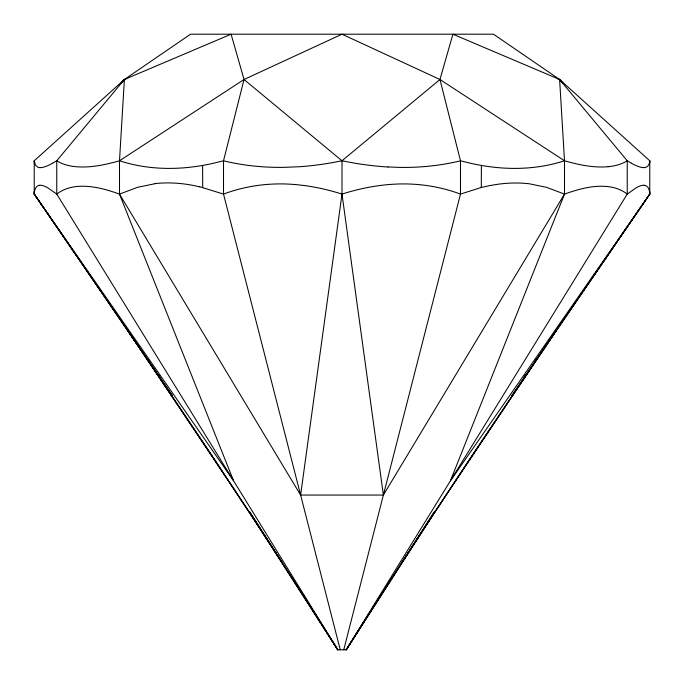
<?xml version="1.0" encoding="UTF-8"?>
<svg xmlns="http://www.w3.org/2000/svg" width="684" height="684" viewBox="0 0 684 684"><rect width="100%" height="100%" fill="white"/><g stroke="black" fill="none" stroke-linecap="round" stroke-linejoin="round"><path stroke-width="1.03" d="M39.698 185.244A93.785 19.648 56.1 0 1 47.735 187.775L56.755 194.094L337.793 649.8C240.777 495.156 137.33 344.702 34.234 194.094L34.234 160.783L124.385 79.498L190.52 34.2L493.48 34.2L559.615 79.498L649.766 160.783L649.766 194.094C546.67 344.702 443.223 495.156 346.207 649.8L627.245 194.094L636.274 187.767A93.785 19.648 -56.1 0 1 644.302 185.244M340.256 649.8L223.514 194.094L223.514 160.783L244.034 79.498L231.089 34.2L124.385 79.498L56.755 160.783L56.755 194.094A104.361 60.602 52.7 0 1 77.634 186.441C91.972 185.278 106.123 189.323 119.495 194.094L300.618 495.062L383.382 495.062L564.505 194.094L564.505 160.783L559.615 79.498L452.911 34.2L439.966 79.498L460.486 160.783L460.486 194.094L343.744 649.8M34.337 191.229A139.049 20.033 55.4 0 0 34.234 194.094L233.526 480.724L119.495 194.094L119.495 160.783L124.385 79.498L126.369 78.737M199.685 186.732L223.514 194.094A156.884 140.955 17.6 0 1 284.689 183.953C304.158 184.509 323.464 188.194 342 194.094C360.536 188.203 379.834 184.483 399.311 183.97A156.884 140.955 -17.6 0 1 460.477 194.111L481.297 187.467L481.391 165.417A198.984 142.452 33.6 0 1 471.062 163.373L460.486 160.783M337.793 649.8L249.292 511.307L282.09 562.428L210.826 453.945L128.207 331.167L172.351 395.677L34.234 194.094C34.303 190.579 35.44 185.586 39.706 185.261M300.618 495.062L342 194.094L342 160.783L244.034 79.498L119.495 160.783C104.755 164.929 89.339 168.307 73.957 166.503A118.255 64.142 -46 0 1 56.729 160.817M557.631 78.737L559.615 79.498L627.245 160.783L627.245 194.094A104.361 60.602 -52.7 0 0 606.366 186.441C592.028 185.278 577.877 189.323 564.505 194.094L450.474 480.724L649.766 194.094A139.049 20.033 -55.4 0 0 649.663 191.229M128.207 331.167L249.292 512.205L337.708 649.8L346.292 649.8L370.771 610.915M371.908 609.111L381.022 594.644M346.207 649.8L434.708 511.307L401.91 562.428L473.174 453.945L555.793 331.167L434.708 512.205L346.292 649.8M511.649 395.677L649.766 194.094C649.697 190.579 648.56 185.586 644.294 185.261M524.149 377.021L525.962 374.387M534.418 362.075L536.23 359.433M544.686 347.121L546.499 344.479M548.91 340.965L551.33 337.451M553.741 333.929L556.767 329.534M557.973 327.773L561.598 322.497M564.009 318.975L649.766 194.094M120.812 83.439L124.385 79.498M223.497 160.817A209.911 169.641 -11.7 0 0 284.681 167.332L299.857 166.716A259.227 209.492 -11.7 0 0 341.991 160.749L439.966 79.498L564.505 160.783C578.673 164.784 593.421 168.007 608.221 166.708M56.755 160.783L52.565 163.254M244.034 79.498L342 34.2L439.966 79.498M119.495 194.094L137.544 187.313L154.798 183.765M564.505 160.783C537.786 169.478 508.939 170.299 481.391 165.417M223.514 160.783L212.938 163.373A198.984 142.452 -33.6 0 1 202.609 165.417C175.061 170.299 146.214 169.487 119.495 160.783M481.297 187.467L490.283 185.467M644.294 167.597C647.859 167.623 649.817 163.955 649.766 160.783A163.63 20.862 46.6 0 1 649.381 163.673M387.956 166.956L399.328 167.383A209.911 169.641 11.7 0 0 460.503 160.826M564.505 194.094L546.456 187.313L529.202 183.765A140.648 110.791 -43.6 0 0 490.283 185.552M631.435 163.254L627.245 160.783M559.615 79.498L563.188 83.439M34.234 194.094L119.991 318.975M122.402 322.497L126.027 327.773M127.233 329.534L130.259 333.929M132.67 337.451L135.09 340.965M137.501 344.479L139.314 347.121M147.77 359.433L149.582 362.075M158.038 374.387L159.851 377.021M302.978 594.644L312.092 609.111M313.229 610.915L337.708 649.8M342 194.094L383.382 495.062M202.609 165.417L202.703 187.467M627.288 160.826A119.093 64.595 46 0 1 608.196 166.674M644.328 167.631A111.543 21.315 49 0 1 631.418 163.237M387.956 167.007A257.278 207.919 11.7 0 1 342.009 160.731M34.619 163.673A163.63 20.862 -46.6 0 1 34.234 160.783L35.414 165.16L37.894 167.229A117.186 22.392 -49 0 0 39.706 167.597M52.582 163.237A111.543 21.315 -49 0 1 39.672 167.631M154.746 183.62A142.776 112.467 43.6 0 1 199.685 186.86"/></g></svg>
